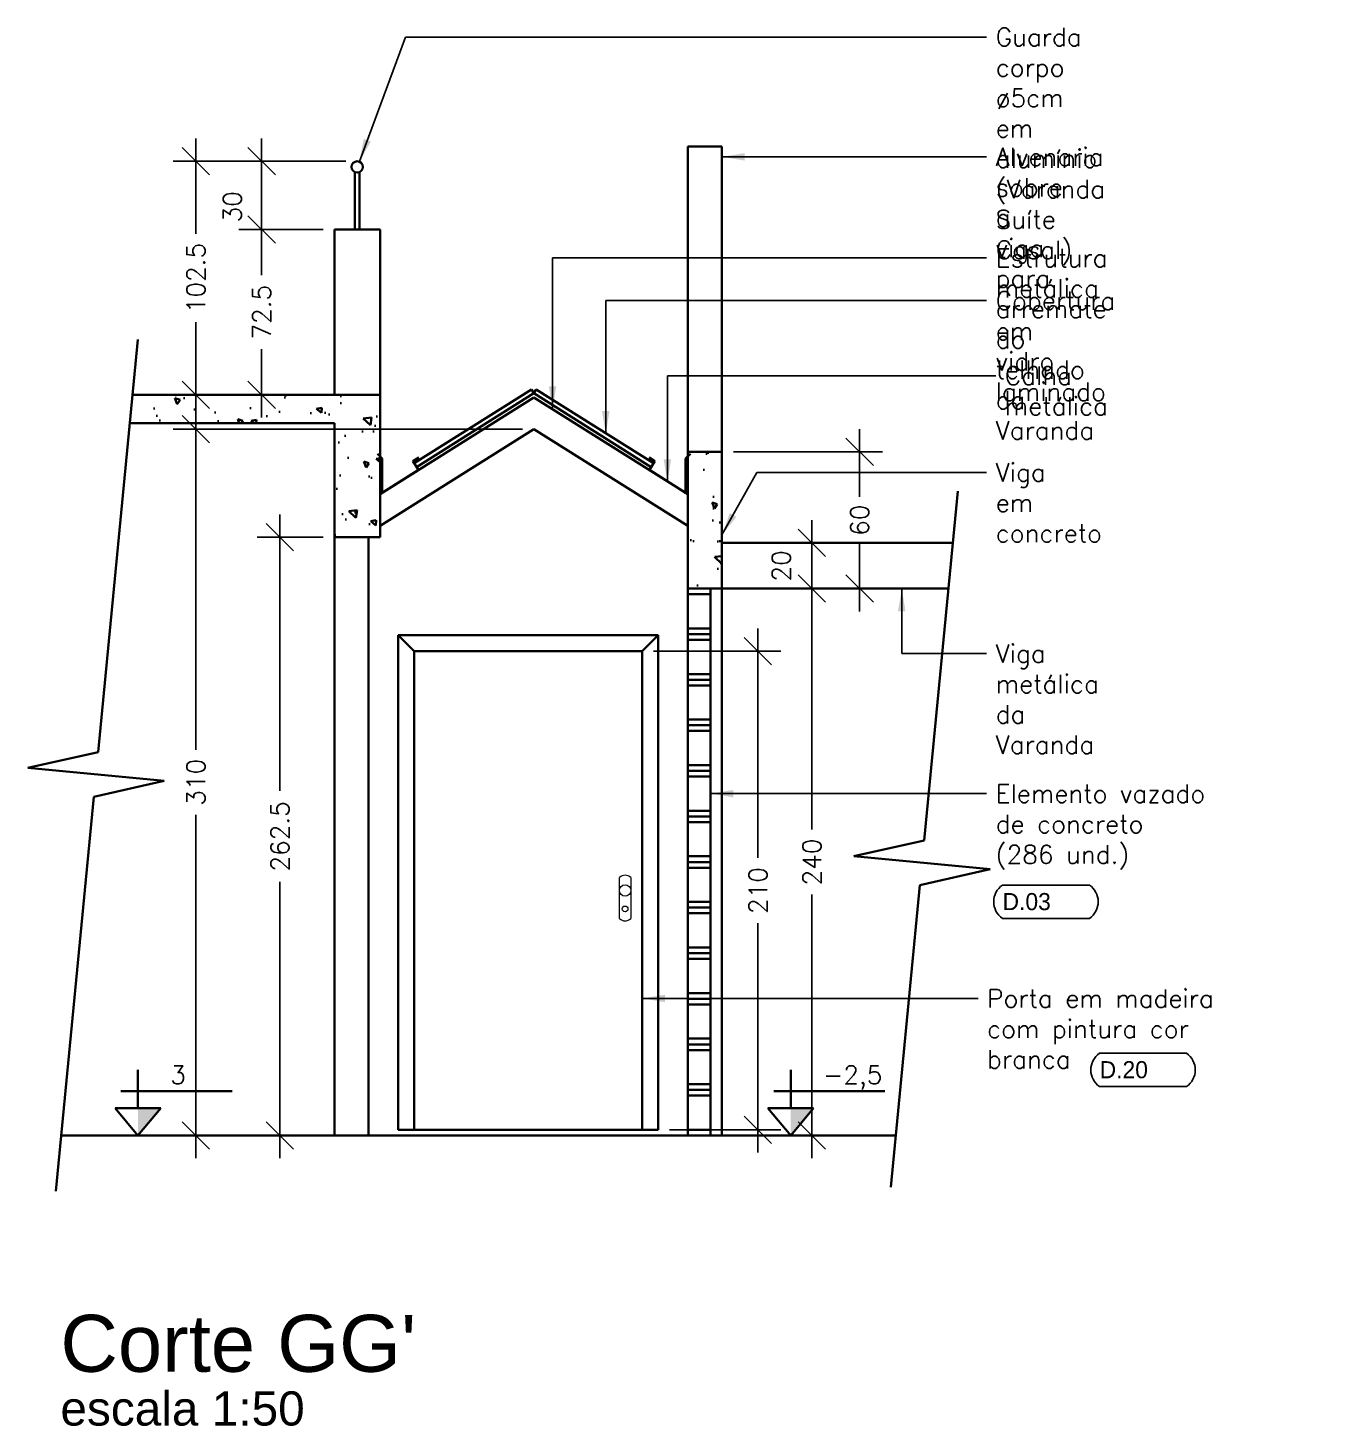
# Model space of a CAD drawing. Header units: millimetres. Extents: x -4228 to 27092, y -6721 to 984.
# Drawn here: x 5332 to 5898, y -881 to -267 of the extents above; entities that cross this region are included whole.
import ezdxf

# ---------------------------------------------------------------- set-up
doc = ezdxf.new("R2010")
doc.units = ezdxf.units.MM
doc.header["$LTSCALE"] = 50
doc.layers.get('0').update_dxf_attribs({"lineweight": 0})
for name, color, linetype in [('borda100', 3, 'Continuous'), ('cobogo', 7, 'Continuous'), ('cota', 1, 'Continuous'), ('esquadrias', 3, 'Continuous'), ('estruturamatalica', 2, 'Continuous'), ('guardacorpo', 2, 'Continuous'), ('HACHURA', 2, 'Continuous'), ('hatch', 2, 'Continuous'), ('PAREDES', 6, 'Continuous'), ('PAREDES3', 2, 'Continuous'), ('PENA01', 3, 'Continuous'), ('PENA02', 2, 'Continuous'), ('PENA_01', 3, 'Continuous'), ('piso', 2, 'Continuous'), ('QLEADER', 7, 'Continuous'), ('TEXTO', 7, 'Continuous'), ('textocod_100', 7, 'Continuous')]:
    doc.layers.add(name, color=color, linetype=linetype)
doc.styles.add('ARIAL', font='arial.ttf')
doc.styles.add('CODIGO', font='bgothl.ttf')
doc.styles.add('COTA', font='simplex.shx')
doc.styles.add('ROMANS', font='romans.shx')
doc.dimstyles.new('1_50', dxfattribs={"dimscale": 0, "dimtxt": 8, "dimasz": 12, "dimexe": 10, "dimexo": 5, "dimgap": 4, "dimtad": 0, "dimdec": 0, "dimzin": 1, "dimdsep": 46, "dimtxsty": 'ROMANS', "dimblk": 'OBLIQUE', "dimcen": 10, "dimdle": 10, "dimclrd": 1, "dimclre": 1, "dimclrt": 7, "dimaunit": 1, "dimadec": 0, "dimazin": 0, "dimtm": 1e-09, "dimtfac": 1, "dimtdec": 0, "dimtmove": 2, "dimatfit": 3, "dimldrblk": 'OBLIQUE', "dimfxl": 1, "dimtolj": 1, "dimtzin": 0, "dimarcsym": 0})
doc.dimstyles.new('LEADER_50', dxfattribs={"dimscale": 0, "dimtxt": 8, "dimasz": 10, "dimexe": 10, "dimexo": 5, "dimgap": 4, "dimtad": 0, "dimdec": 0, "dimzin": 1, "dimdsep": 46, "dimtxsty": 'ROMANS', "dimcen": 10, "dimdle": 10, "dimclrd": 9, "dimclre": 9, "dimclrt": 7, "dimaunit": 1, "dimadec": 0, "dimazin": 0, "dimtm": 1e-09, "dimtfac": 1, "dimtdec": 0, "dimtmove": 2, "dimatfit": 3, "dimfxl": 1, "dimtolj": 1, "dimtzin": 0, "dimarcsym": 0})

# ---------------------------------------------------------------- blocks, each defined once
blk = doc.blocks.new('A$C299024CD')
at = {"layer": 'cobogo', "linetype": 'Continuous', "lineweight": 30}
for p, q in [((-5856.43, -1242.23), (-5856.43, -1257.23)), ((-5846.43, -1242.23), (-5846.43, -1257.23))]:
    blk.add_line(p, q, dxfattribs=at)
at = {"layer": 'cobogo', "color": 2, "linetype": 'Continuous', "lineweight": 30}
for points in [[(-5856.43, -1242.23), (-5846.43, -1242.23), (-5846.43, -1239.73), (-5856.43, -1239.73)], [(-5856.43, -1259.73), (-5846.43, -1259.73), (-5846.43, -1257.23), (-5856.43, -1257.23)]]:
    blk.add_lwpolyline(points, close=True, dxfattribs=at)
blk = doc.blocks.new('_OBLIQUE')
at = {"color": 0, "linetype": 'ByBlock'}
blk.add_line((-0.5, -0.5), (0.5, 0.5), dxfattribs=at)
blk = doc.blocks.new('*D73')
at = {"layer": 'cota', "color": 1, "linetype": 'Continuous', "lineweight": -2}
for p, q in [((5652.69, -530.87), (5652.69, -631.58)), ((5606.91, -540.87), (5662.69, -540.87)), ((5652.69, -760.87), (5652.69, -660.16)), ((5613.91, -750.87), (5662.69, -750.87))]:
    blk.add_line(p, q, dxfattribs=at)
at = {"layer": 'Defpoints', "color": 0, "linetype": 'Continuous', "lineweight": 30}
for p in [(5601.91, -540.87), (5608.91, -750.87), (5652.69, -750.87)]:
    blk.add_point(p, dxfattribs=at)
at = {"layer": 'cota', "color": 1, "linetype": 'Continuous', "lineweight": -2, "xscale": 12, "yscale": 12, "zscale": 12}
for p, rotation in [((5652.69, -540.87), 90), ((5652.69, -750.87), 270)]:
    blk.add_blockref('_OBLIQUE', p, dxfattribs=dict(at, rotation=rotation))
at = {"layer": 'cota', "color": 7, "linetype": 'Continuous', "lineweight": 30, "insert": (5652.69, -645.87), "char_height": 8, "attachment_point": 5, "rotation": 90, "style": 'ROMANS'}
blk.add_mtext('\\A1;210', dxfattribs=at)
blk = doc.blocks.new('*D86')
at = {"layer": 'cota', "color": 1, "linetype": 'Continuous', "lineweight": -2}
for p, q in [((5676.34, -503.37), (5676.34, -619.08)), ((5649, -513.37), (5686.34, -513.37)), ((5676.34, -763.37), (5676.34, -647.66)), ((5650.7, -753.37), (5686.34, -753.37))]:
    blk.add_line(p, q, dxfattribs=at)
at = {"layer": 'Defpoints', "color": 0, "linetype": 'Continuous', "lineweight": 30}
for p in [(5644, -513.37), (5645.7, -753.37), (5676.34, -753.37)]:
    blk.add_point(p, dxfattribs=at)
at = {"layer": 'cota', "color": 1, "linetype": 'Continuous', "lineweight": -2, "xscale": 12, "yscale": 12, "zscale": 12}
for p, rotation in [((5676.34, -513.37), 90), ((5676.34, -753.37), 270)]:
    blk.add_blockref('_OBLIQUE', p, dxfattribs=dict(at, rotation=rotation))
at = {"layer": 'cota', "color": 7, "linetype": 'Continuous', "lineweight": 30, "insert": (5676.34, -633.37), "char_height": 8, "attachment_point": 5, "rotation": 90, "style": 'ROMANS'}
blk.add_mtext('\\A1;240', dxfattribs=at)
blk = doc.blocks.new('*D87')
at = {"layer": 'cota', "color": 1, "linetype": 'Continuous', "lineweight": -2}
for p, q in [((5676.34, -523.37), (5676.34, -483.37)), ((5672.17, -493.37), (5686.34, -493.37)), ((5672.17, -513.37), (5686.34, -513.37))]:
    blk.add_line(p, q, dxfattribs=at)
at = {"layer": 'Defpoints', "color": 0, "linetype": 'Continuous', "lineweight": 30}
for p in [(5667.17, -493.37), (5676.34, -493.37), (5667.17, -513.37)]:
    blk.add_point(p, dxfattribs=at)
at = {"layer": 'cota', "color": 1, "linetype": 'Continuous', "lineweight": -2, "xscale": 12, "yscale": 12, "zscale": 12}
for p, rotation in [((5676.34, -493.37), 90), ((5676.34, -513.37), 270)]:
    blk.add_blockref('_OBLIQUE', p, dxfattribs=dict(at, rotation=rotation))
at = {"layer": 'cota', "color": 7, "linetype": 'Continuous', "lineweight": 30, "insert": (5662.9, -503.43), "char_height": 8, "attachment_point": 5, "rotation": 90, "style": 'ROMANS'}
blk.add_mtext('\\A1;20', dxfattribs=at)
blk = doc.blocks.new('*D88')
at = {"layer": 'cota', "color": 1, "linetype": 'Continuous', "lineweight": -2}
for p, q in [((5697.3, -443.37), (5697.3, -473.08)), ((5641.91, -453.37), (5707.3, -453.37)), ((5697.3, -523.37), (5697.3, -493.66)), ((5672.17, -513.37), (5707.3, -513.37))]:
    blk.add_line(p, q, dxfattribs=at)
at = {"layer": 'Defpoints', "color": 0, "linetype": 'Continuous', "lineweight": 30}
for p in [(5636.91, -453.37), (5667.17, -513.37), (5697.3, -513.37)]:
    blk.add_point(p, dxfattribs=at)
at = {"layer": 'cota', "color": 1, "linetype": 'Continuous', "lineweight": -2, "xscale": 12, "yscale": 12, "zscale": 12}
for p, rotation in [((5697.3, -453.37), 90), ((5697.3, -513.37), 270)]:
    blk.add_blockref('_OBLIQUE', p, dxfattribs=dict(at, rotation=rotation))
at = {"layer": 'cota', "color": 7, "linetype": 'Continuous', "lineweight": 30, "insert": (5697.3, -483.37), "char_height": 8, "attachment_point": 5, "rotation": 90, "style": 'ROMANS'}
blk.add_mtext('\\A1;60', dxfattribs=at)
blk = doc.blocks.new('*D89')
at = {"layer": 'cota', "color": 1, "linetype": 'Continuous', "lineweight": -2}
for p, q in [((5443.02, -480.87), (5443.02, -602.12)), ((5461.91, -490.87), (5433.02, -490.87)), ((5443.02, -763.37), (5443.02, -642.12)), ((5481.91, -753.37), (5433.02, -753.37))]:
    blk.add_line(p, q, dxfattribs=at)
at = {"layer": 'Defpoints', "color": 0, "linetype": 'Continuous', "lineweight": 30}
for p in [(5466.91, -490.87), (5443.02, -753.37), (5486.91, -753.37)]:
    blk.add_point(p, dxfattribs=at)
at = {"layer": 'cota', "color": 1, "linetype": 'Continuous', "lineweight": -2, "xscale": 12, "yscale": 12, "zscale": 12}
for p, rotation in [((5443.02, -490.87), 90), ((5443.02, -753.37), 270)]:
    blk.add_blockref('_OBLIQUE', p, dxfattribs=dict(at, rotation=rotation))
at = {"layer": 'cota', "color": 7, "linetype": 'Continuous', "lineweight": 30, "insert": (5443.02, -622.12), "char_height": 8, "attachment_point": 5, "rotation": 90, "style": 'ROMANS'}
blk.add_mtext('\\A1;262.5', dxfattribs=at)
blk = doc.blocks.new('*D90')
at = {"layer": 'cota', "color": 1, "linetype": 'Continuous', "lineweight": -2}
for p, q in [((5406.15, -433.37), (5406.15, -584.08)), ((5549.41, -443.37), (5396.15, -443.37)), ((5406.15, -763.37), (5406.15, -612.66)), ((5484.35, -753.37), (5396.15, -753.37))]:
    blk.add_line(p, q, dxfattribs=at)
at = {"layer": 'Defpoints', "color": 0, "linetype": 'Continuous', "lineweight": 30}
for p in [(5554.41, -443.37), (5406.15, -753.37), (5489.35, -753.37)]:
    blk.add_point(p, dxfattribs=at)
at = {"layer": 'cota', "color": 1, "linetype": 'Continuous', "lineweight": -2, "xscale": 12, "yscale": 12, "zscale": 12}
for p, rotation in [((5406.15, -443.37), 90), ((5406.15, -753.37), 270)]:
    blk.add_blockref('_OBLIQUE', p, dxfattribs=dict(at, rotation=rotation))
at = {"layer": 'cota', "color": 7, "linetype": 'Continuous', "lineweight": 30, "insert": (5406.15, -598.37), "char_height": 8, "attachment_point": 5, "rotation": 90, "style": 'ROMANS'}
blk.add_mtext('\\A1;310', dxfattribs=at)
blk = doc.blocks.new('*D91')
at = {"layer": 'cota', "color": 1, "linetype": 'Continuous', "lineweight": -2}
for p, q in [((5434.99, -345.87), (5434.99, -375.93)), ((5461.91, -355.87), (5424.99, -355.87)), ((5434.99, -438.37), (5434.99, -408.31)), ((5461.91, -428.37), (5424.99, -428.37))]:
    blk.add_line(p, q, dxfattribs=at)
at = {"layer": 'Defpoints', "color": 0, "linetype": 'Continuous', "lineweight": 30}
for p in [(5466.91, -355.87), (5434.99, -428.37), (5466.91, -428.37)]:
    blk.add_point(p, dxfattribs=at)
at = {"layer": 'cota', "color": 1, "linetype": 'Continuous', "lineweight": -2, "xscale": 12, "yscale": 12, "zscale": 12}
for p, rotation in [((5434.99, -355.87), 90), ((5434.99, -428.37), 270)]:
    blk.add_blockref('_OBLIQUE', p, dxfattribs=dict(at, rotation=rotation))
at = {"layer": 'cota', "color": 7, "linetype": 'Continuous', "lineweight": 30, "insert": (5434.99, -392.12), "char_height": 8, "attachment_point": 5, "rotation": 90, "style": 'ROMANS'}
blk.add_mtext('\\A1;72.5', dxfattribs=at)
blk = doc.blocks.new('*D92')
at = {"layer": 'cota', "color": 1, "linetype": 'Continuous', "lineweight": -2}
for p, q in [((5434.99, -365.87), (5434.99, -315.87)), ((5471.91, -325.87), (5424.99, -325.87)), ((5461.91, -355.87), (5424.99, -355.87))]:
    blk.add_line(p, q, dxfattribs=at)
at = {"layer": 'Defpoints', "color": 0, "linetype": 'Continuous', "lineweight": 30}
for p in [(5434.99, -325.87), (5476.91, -325.87), (5466.91, -355.87)]:
    blk.add_point(p, dxfattribs=at)
at = {"layer": 'cota', "color": 1, "linetype": 'Continuous', "lineweight": -2, "xscale": 12, "yscale": 12, "zscale": 12}
for p, rotation in [((5434.99, -325.87), 90), ((5434.99, -355.87), 270)]:
    blk.add_blockref('_OBLIQUE', p, dxfattribs=dict(at, rotation=rotation))
at = {"layer": 'cota', "color": 7, "linetype": 'Continuous', "lineweight": 30, "insert": (5422.15, -345.87), "char_height": 8, "attachment_point": 5, "rotation": 90, "style": 'ROMANS'}
blk.add_mtext('\\A1;30', dxfattribs=at)
blk = doc.blocks.new('*D93')
at = {"layer": 'cota', "color": 1, "linetype": 'Continuous', "lineweight": -2}
for p, q in [((5406.15, -315.87), (5406.15, -357.69)), ((5463.67, -325.87), (5396.15, -325.87)), ((5406.15, -438.37), (5406.15, -396.55)), ((5438.45, -428.37), (5396.15, -428.37))]:
    blk.add_line(p, q, dxfattribs=at)
at = {"layer": 'Defpoints', "color": 0, "linetype": 'Continuous', "lineweight": 30}
for p in [(5468.67, -325.87), (5406.15, -428.37), (5443.45, -428.37)]:
    blk.add_point(p, dxfattribs=at)
at = {"layer": 'cota', "color": 1, "linetype": 'Continuous', "lineweight": -2, "xscale": 12, "yscale": 12, "zscale": 12}
for p, rotation in [((5406.15, -325.87), 90), ((5406.15, -428.37), 270)]:
    blk.add_blockref('_OBLIQUE', p, dxfattribs=dict(at, rotation=rotation))
at = {"layer": 'cota', "color": 7, "linetype": 'Continuous', "lineweight": 30, "insert": (5406.15, -377.12), "char_height": 8, "attachment_point": 5, "rotation": 90, "style": 'ROMANS'}
blk.add_mtext('\\A1;102.5', dxfattribs=at)

msp = doc.modelspace()

# ---------------------------------------------------------------- hatches: boundary and pattern name
at = {"layer": 'hatch', "linetype": 'Continuous', "lineweight": 30}
h = msp.add_hatch(dxfattribs=at)
h.set_pattern_fill('AR-CONC', color=256, scale=0.15, angle=90, style=0)
h.set_pattern_definition([(140, (5738.18, -492.775), (2.3909, 27.3277), [2.8575, -31.4325]), (85, (5738.18, -492.775), (-28.6585, -5.2864), [2.286, -25.146]), (190.451, (5738.38, -490.498), (-26.2675, 22.0414), [2.4285, -26.7135]), (136.184, (5730.56, -492.775), (6.3063, 40.662), [4.2862, -47.1487]), (186.636, (5731.086, -489.387), (-37.114, 35.6106), [3.6427, -40.0702]), (81.184, (5730.56, -492.775), (-37.114, 35.6107), [3.429, -37.719]), (111, (5732.465, -488.965), (15.3398, 22.7422), [2.8575, -31.4325]), (56, (5732.465, -488.965), (-27.6282, 9.2703), [2.286, -25.146]), (161.451, (5733.744, -487.07), (-12.2884, 32.0125), [2.4285, -26.7135]), (127.5, (5738.18, -492.775), (-12.68326, 0.4633), [0, -24.8412, 0, -25.527, 0, -25.24125]), (97.5, (5738.18, -492.775), (-15.0271, 10.02295), [0, -14.5542, 0, -24.2697, 0, -9.62025]), (57.5, (5738.18, -501.271), (0.8593, 20.3386), [0, -9.525, 0, -29.718, 0, -39.4335]), (47.5, (5738.18, -505.081), (-3.814, 22.2194), [0, -12.3825, 0, -19.7358, 0, -28.0035])])
h.paths.add_polyline_path([(5486.91, -490.87), (5486.91, -428.37), (5378.38, -428.37), (5377.18, -440.87), (5466.91, -440.87), (5466.91, -490.87)])
h = msp.add_hatch(dxfattribs=at)
h.set_pattern_fill('AR-CONC', color=256, scale=0.15, angle=90, style=0)
h.set_pattern_definition([(140, (13961.223, -2409.807), (2.39086, 27.3277), [2.8575, -31.4325]), (85, (13961.223, -2409.807), (-28.6585, -5.28642), [2.286, -25.146]), (190.451, (13961.422, -2407.53), (-26.2675, 22.041375), [2.4285, -26.7135]), (136.1842, (13953.603, -2409.807), (6.30635, 40.66186), [4.28625, -47.14875]), (186.6356, (13954.13, -2406.42), (-37.11383, 35.61064), [3.64275, -40.07025]), (81.184, (13953.603, -2409.807), (-37.11377, 35.6107), [3.429, -37.719]), (111, (13955.508, -2405.997), (15.33983, 22.74223), [2.8575, -31.4325]), (56, (13955.508, -2405.997), (-27.628195, 9.2703), [2.286, -25.146]), (161.4514, (13956.786, -2404.102), (-12.28843, 32.01247), [2.4285, -26.7135]), (127.5, (13961.223, -2409.807), (-12.683256, 0.46329), [0, -24.8412, 0, -25.527, 0, -25.24125]), (97.5, (13961.223, -2409.807), (-15.027086, 10.02295), [0, -14.5542, 0, -24.2697, 0, -9.62025]), (57.5, (13961.223, -2418.303), (0.859312, 20.338589), [0, -9.525, 0, -29.718, 0, -39.4335]), (47.5, (13961.223, -2422.113), (-3.813974, 22.219377), [0, -12.3825, 0, -19.7358, 0, -28.0035])])
h.paths.add_polyline_path([(5636.91, -513.37), (5636.91, -453.37), (5621.91, -453.37), (5621.91, -513.37)])

# ---------------------------------------------------------------- linework, layer by layer
at = {"layer": 'borda100', "color": 9, "linetype": 'Continuous'}
for points in [[(5798.1, -658.12, 0.525115), (5798.1, -643.51), (5759.92, -643.51, 0.525115), (5759.92, -658.12)], [(5840.69, -731.88, 0.525115), (5840.69, -717.27), (5802.51, -717.27, 0.525115), (5802.51, -731.88)]]:
    msp.add_lwpolyline(points, format="xyb", close=True, dxfattribs=at)
at = {"layer": 'esquadrias', "color": 0, "linetype": 'Continuous', "lineweight": 30}
for p, q in [((5553.34, -426), (5501.91, -458.39)), ((5554.41, -427.69), (5502.97, -460.08)), ((5554.41, -427.69), (5553.34, -426)), ((5554.41, -427.69), (5555.47, -426)), ((5554.41, -427.69), (5605.84, -460.08)), ((5555.47, -426), (5606.91, -458.39))]:
    msp.add_line(p, q, dxfattribs=at)
at = {"layer": 'esquadrias', "linetype": 'Continuous', "lineweight": 30}
for p, q in [((5494.91, -533.87), (5608.91, -533.87)), ((5494.91, -533.87), (5494.91, -750.87)), ((5608.91, -533.87), (5608.91, -750.87)), ((5501.91, -540.87), (5501.91, -750.87)), ((5501.91, -540.87), (5601.91, -540.87)), ((5601.91, -540.87), (5601.91, -750.87))]:
    msp.add_line(p, q, dxfattribs=at)
at = {"layer": 'esquadrias', "linetype": 'Continuous', "lineweight": 5}
for p, q in [((5494.91, -533.87), (5494.91, -750.87)), ((5608.91, -533.87), (5494.91, -533.87)), ((5501.91, -540.87), (5494.91, -533.87)), ((5601.91, -540.87), (5608.91, -533.87)), ((5608.91, -750.87), (5608.91, -533.87)), ((5601.91, -540.87), (5501.91, -540.87)), ((5501.91, -540.87), (5501.91, -750.87)), ((5601.91, -750.87), (5601.91, -540.87)), ((5591.91, -658.2), (5591.91, -640.2)), ((5596.91, -640.2), (5596.91, -658.2))]:
    msp.add_line(p, q, dxfattribs=at)
for centre, radius in [((5594.41, -645.87), 2.5), ((5594.41, -653.95), 1.25)]:
    msp.add_circle(centre, radius, dxfattribs=at)
for centre, start, end in [((5594.41, -642.82), 46.39718, 133.60282), ((5594.41, -655.57), 226.39718, 313.60282)]:
    msp.add_arc(centre, 3.63, start, end, dxfattribs=at)
at = {"layer": 'estruturamatalica', "linetype": 'Continuous', "lineweight": 30}
for p, q in [((5486.91, -471.97), (5554.41, -429.47)), ((5554.41, -429.47), (5621.91, -471.97)), ((5486.91, -485.87), (5554.41, -443.37)), ((5554.41, -443.37), (5621.91, -485.87)), ((5636.91, -493.37), (5738.12, -493.37)), ((5636.91, -513.37), (5736.2, -513.37))]:
    msp.add_line(p, q, dxfattribs=at)
at = {"layer": 'estruturamatalica', "color": 4, "linetype": 'Continuous', "lineweight": 30}
for p, q in [((5487.91, -456.34), (5485.79, -454.22)), ((5487.91, -471.34), (5487.91, -456.34)), ((5503.91, -455.94), (5501.37, -457.54)), ((5501.37, -457.54), (5503.77, -461.35)), ((5604.9, -455.94), (5607.44, -457.54)), ((5607.44, -457.54), (5605.04, -461.35)), ((5620.91, -456.34), (5623.03, -454.22)), ((5620.91, -471.34), (5620.91, -456.34)), ((5503.77, -461.35), (5487.91, -471.34)), ((5605.04, -461.35), (5620.91, -471.34))]:
    msp.add_line(p, q, dxfattribs=at)
at = {"layer": 'guardacorpo', "linetype": 'Continuous', "lineweight": 30}
msp.add_circle((5476.91, -328.37), 2.5, dxfattribs=at)
at = {"layer": 'HACHURA', "color": 3, "linetype": 'Continuous', "lineweight": 30}
for p, q in [((5475.91, -330.66), (5475.91, -355.87)), ((5477.91, -330.66), (5477.91, -355.87)), ((5501.91, -540.87), (5494.91, -533.87)), ((5601.91, -540.87), (5608.91, -533.87))]:
    msp.add_line(p, q, dxfattribs=at)
at = {"layer": 'PAREDES', "linetype": 'Continuous', "lineweight": 30}
for p, q in [((5466.91, -355.87), (5486.91, -355.87)), ((5466.91, -355.87), (5466.91, -428.37)), ((5486.91, -355.87), (5486.91, -428.37)), ((5378.38, -428.37), (5486.91, -428.37)), ((5486.91, -428.37), (5486.91, -490.87)), ((5377.18, -440.87), (5466.91, -440.87)), ((5466.91, -440.87), (5466.91, -490.87)), ((5621.91, -453.37), (5636.91, -453.37)), ((5621.91, -513.37), (5621.91, -453.37)), ((5636.91, -453.37), (5636.91, -513.37)), ((5466.91, -490.87), (5486.91, -490.87)), ((5636.91, -513.37), (5621.91, -513.37))]:
    msp.add_line(p, q, dxfattribs=at)
at = {"layer": 'PAREDES3', "color": 7, "linetype": 'Continuous', "lineweight": 30}
for p, q in [((5621.91, -468.37), (5621.91, -319.37)), ((5621.91, -319.37), (5636.91, -319.37)), ((5636.91, -468.37), (5636.91, -319.37))]:
    msp.add_line(p, q, dxfattribs=at)
at = {"layer": 'PAREDES3', "linetype": 'Continuous', "lineweight": 30}
for p, q in [((5466.91, -490.87), (5466.91, -753.37)), ((5481.91, -490.87), (5481.91, -753.37))]:
    msp.add_line(p, q, dxfattribs=at)
at = {"layer": 'PAREDES3', "color": 3, "linetype": 'Continuous', "lineweight": 30}
msp.add_line((5636.91, -513.37), (5636.91, -753.37), dxfattribs=at)
at = {"layer": 'PENA01', "lineweight": 30}
for p, q in [((5380.73, -724.62), (5380.73, -741.37)), ((5667.06, -724.62), (5667.06, -741.37)), ((5373.29, -733.86), (5422.02, -733.86)), ((5659.62, -733.86), (5708.34, -733.86)), ((5370.73, -741.37), (5390.73, -741.37)), ((5380.73, -753.37), (5370.73, -741.37)), ((5380.73, -753.37), (5390.73, -741.37)), ((5657.06, -741.37), (5677.06, -741.37)), ((5667.06, -753.37), (5657.06, -741.37)), ((5667.06, -753.37), (5677.06, -741.37))]:
    msp.add_line(p, q, dxfattribs=at)
for points in [[(5380.73, -753.37), (5380.73, -741.37), (5380.73, -753.37), (5390.73, -741.37)], [(5667.06, -753.37), (5667.06, -741.37), (5667.06, -753.37), (5677.06, -741.37)]]:
    msp.add_solid(points, dxfattribs=at)
at = {"layer": 'PENA_01', "linetype": 'Continuous', "lineweight": 30}
for p, q in [((5380.73, -404.04), (5363.29, -585.11)), ((5740.31, -470.7), (5725.56, -623.88)), ((5332.49, -592.05), (5363.29, -585.11)), ((5332.49, -592.05), (5392.21, -597.8)), ((5361.4, -604.73), (5392.21, -597.8)), ((5361.4, -604.73), (5344.74, -777.81)), ((5694.75, -630.81), (5725.56, -623.88)), ((5694.75, -630.81), (5754.47, -636.56)), ((5723.67, -643.49), (5754.47, -636.56)), ((5723.67, -643.49), (5710.91, -776))]:
    msp.add_line(p, q, dxfattribs=at)
at = {"layer": 'piso', "color": 8, "linetype": 'Continuous', "lineweight": 30}
msp.add_line((5347.09, -753.37), (5713.09, -753.37), dxfattribs=at)
at = {"layer": 'piso', "color": 7, "linetype": 'Continuous', "lineweight": 30}
msp.add_line((5494.91, -750.87), (5608.91, -750.87), dxfattribs=at)

# ---------------------------------------------------------------- block references
at = {"layer": 'cobogo', "color": 2, "linetype": 'Continuous', "lineweight": 30}
for p in [(11478.33, 726.36), (11478.33, 706.36), (11478.33, 686.36), (11478.33, 666.36), (11478.33, 646.36), (11478.33, 626.36), (11478.33, 606.36), (11478.33, 586.36), (11478.33, 566.36), (11478.33, 546.36), (11478.33, 526.36), (11478.33, 506.36)]:
    msp.add_blockref('A$C299024CD', p, dxfattribs=at)

# ---------------------------------------------------------------- texts
at = {"layer": 'PENA02', "lineweight": 30, "style": 'COTA'}
for s, p in [('3', (5394.91, -730.74)), ('-2,5', (5681.23, -730.74))]:
    msp.add_text(s, height=8, dxfattribs=at).set_placement(p)
at = {"layer": 'QLEADER', "color": 7, "linetype": 'Continuous', "lineweight": 30, "char_height": 8, "width": 0.32, "attachment_point": 1, "style": 'ROMANS'}
for s, insert in [('Guarda corpo ø5cm \\Pem alumínio\\P(Varanda Suíte Casal)', (5756.97, -267.39)), ('Alvenaria sobre a \\Pviga para arremate do \\Ptelhado da Varanda', (5756.97, -319.95)), ('Estrutura metálica', (5756.97, -364.29)), ('Cobertura em \\Pvidro laminado', (5756.97, -383.01)), ('Calha metálica', (5760.97, -416)), ('Viga em concreto', (5756.97, -458.41)), ('Viga metálica\\Pda Varanda', (5756.97, -537.87))]:
    msp.add_mtext(s, dxfattribs=dict(at, insert=insert))
at = {"layer": 'QLEADER', "color": 7, "linetype": 'Continuous', "lineweight": 30, "char_height": 8, "attachment_point": 1, "style": 'ROMANS'}
for s, insert in [('Elemento vazado \\Pde concreto\\P(286 und.)', (5756.97, -599.37)), ('Porta em madeira\\Pcom pintura cor \\Pbranca', (5753.21, -689.23))]:
    msp.add_mtext(s, dxfattribs=dict(at, insert=insert))
at = {"layer": 'TEXTO', "linetype": 'Continuous', "lineweight": 30, "style": 'ARIAL'}
for s, height, p in [("Corte GG'", 25, (5346.71, -857.06)), ('escala 1:50', 15, (5346.71, -880.64))]:
    msp.add_text(s, height=height, dxfattribs=at).set_placement(p)
at = {"layer": 'textocod_100', "style": 'CODIGO'}
for s, p in [('D.03', (5759.97, -654.48)), ('D.20', (5802.56, -728.24))]:
    msp.add_text(s, height=7.5, dxfattribs=at).set_placement(p)

# ---------------------------------------------------------------- dimensions: what is measured, and where the dimension line sits
at = {"layer": 'cota', "linetype": 'Continuous', "lineweight": 30}
for base, p1, p2, override, picture, middle in [((5406.15, -428.37), (5468.67, -325.87), (5443.45, -428.37), {"dimscale": 1, "dimdec": 1}, '*D93', (5406.15, -377.12)), ((5434.99, -428.37), (5466.91, -355.87), (5466.91, -428.37), {"dimscale": 1, "dimdec": 1}, '*D91', (5434.99, -392.12)), ((5406.15, -753.37), (5554.41, -443.37), (5489.35, -753.37), {"dimscale": 1}, '*D90', (5406.15, -598.37)), ((5697.3, -513.37), (5636.91, -453.37), (5667.17, -513.37), {"dimscale": 1}, '*D88', (5697.3, -483.37)), ((5443.02, -753.37), (5466.91, -490.87), (5486.91, -753.37), {"dimscale": 1, "dimdec": 1}, '*D89', (5443.02, -622.12)), ((5676.34, -753.37), (5644, -513.37), (5645.7, -753.37), {"dimscale": 1}, '*D86', (5676.34, -633.37)), ((5652.69, -750.87), (5601.91, -540.87), (5608.91, -750.87), {"dimscale": 1}, '*D73', (5652.69, -645.87))]:
    dim = msp.add_linear_dim(base=base, p1=p1, p2=p2, angle=90, dimstyle='1_50', override=override, dxfattribs=at)
    dim.commit()
    dim.dimension.update_dxf_attribs({"geometry": picture, "text_midpoint": middle})
for base, p1, p2, picture, middle in [((5434.99, -325.87), (5466.91, -355.87), (5476.91, -325.87), '*D92', (5422.15, -345.87)), ((5676.34, -493.37), (5667.17, -513.37), (5667.17, -493.37), '*D87', (5662.9, -503.43))]:
    dim = msp.add_linear_dim(base=base, p1=p1, p2=p2, angle=90, dimstyle='1_50', override={"dimscale": 1}, dxfattribs=at)
    dim.commit()
    dim.dimension.update_dxf_attribs({"geometry": picture, "text_midpoint": middle, "dimtype": 160})

# ---------------------------------------------------------------- leaders
at = {"layer": 'QLEADER', "linetype": 'Continuous', "lineweight": 30, "annotation_type": 0, "has_hookline": 1, "hookline_direction": 0}
for points, text_width in [([(5477.85, -326.05), (5498.12, -271.39), (5752.97, -271.39)], 134.1), ([(5636.91, -323.95), (5752.97, -323.95)], 140.95), ([(5562.59, -434.62), (5562.59, -368.29), (5752.97, -368.29)], 109.71), ([(5585.94, -445.48), (5585.94, -387.01), (5752.97, -387.01)], 88.38), ([(5612.97, -466.63), (5612.97, -420), (5756.97, -420)], 88.38), ([(5636.91, -489.85), (5652.2, -462.41), (5752.97, -462.41)], 108.95), ([(5715.77, -513.37), (5715.77, -541.87), (5752.97, -541.87)], 80.76), ([(5631.91, -603.37), (5752.97, -603.37)], 101.33), ([(5601.91, -693.23), (5749.21, -693.23)], 111.24)]:
    msp.add_leader(points, dimstyle='LEADER_50', override={"dimscale": 1}, dxfattribs=dict(at, text_width=text_width))

doc.saveas('drawing.dxf')
